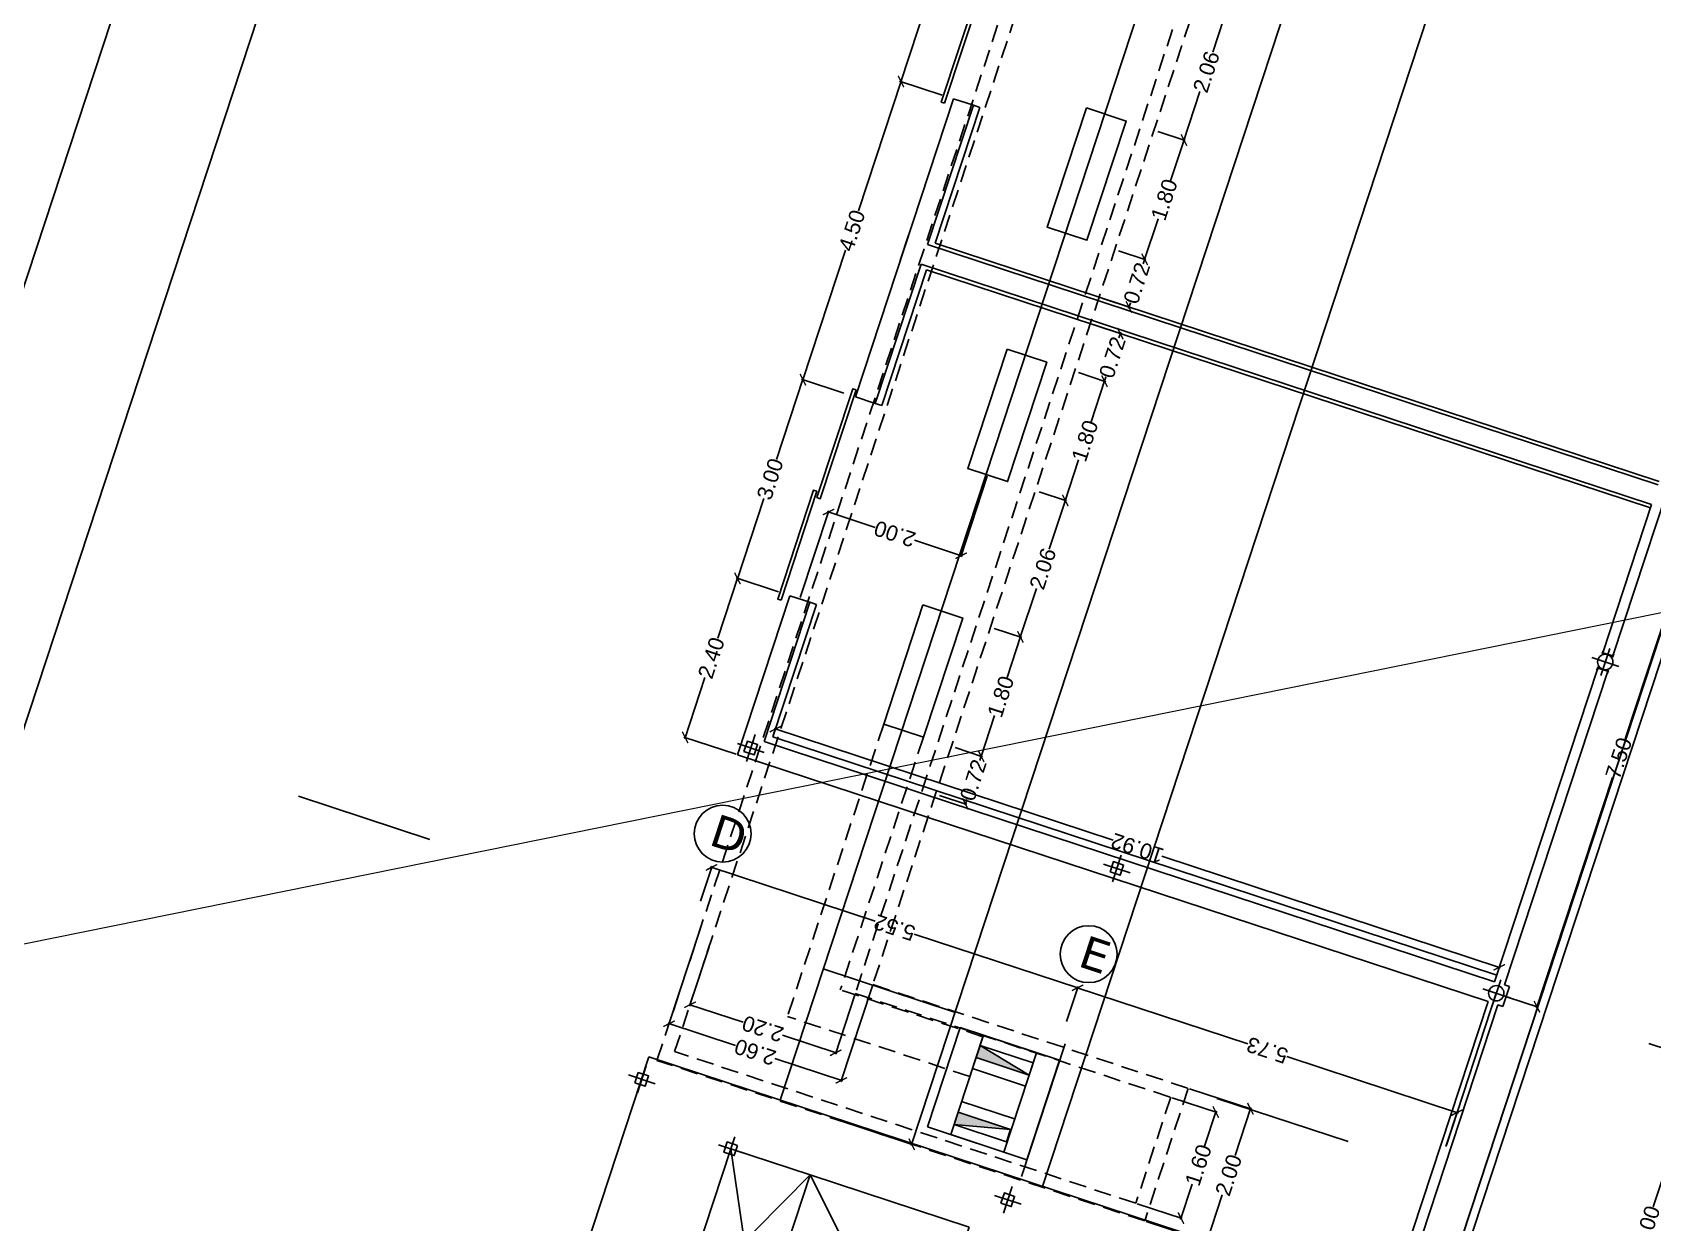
# Model space of a CAD drawing. Header units: metres. Extents: x 2 to 659295185, y -28 to 1124222152.
# Drawn here: x 654516.15 to 654539.37, y 1123411.43 to 1123428.49 of the extents above; entities that cross this region are included whole.
import ezdxf

# ---------------------------------------------------------------- set-up
doc = ezdxf.new("R2010")
doc.units = ezdxf.units.M
doc.header["$MEASUREMENT"] = 0
doc.linetypes.add('DASHED2', pattern=[9.525, 6.35, -3.175])
doc.linetypes.add('HIDDEN', pattern=[0.375, 0.25, -0.125])
doc.layers.get('0').update_dxf_attribs({"linetype": 'CONTINUOUS'})
for name, color, linetype in [('000PAREDES', 2, 'CONTINUOUS'), ('Acotado', 7, 'CONTINUOUS'), ('CURVAS', 2, 'CONTINUOUS'), ('Estructura', 1, 'CONTINUOUS'), ('fosa', 134, 'DASHED2'), ('PARED', 7, 'CONTINUOUS'), ('Textura', 8, 'CONTINUOUS'), ('TEXTURA PISO', 251, 'CONTINUOUS'), ('TUBO', 1, 'CONTINUOUS'), ('Vista 1', 4, 'CONTINUOUS'), ('vista4', 6, 'CONTINUOUS')]:
    doc.layers.add(name, color=color, linetype=linetype)
doc.layers.add('acera', color=32, linetype='CONTINUOUS', lineweight=20)
doc.styles.add('FORMAT', font='swissl.ttf')
doc.styles.get("Standard").update_dxf_attribs({"font": 'tahoma.ttf'})
doc.dimstyles.new('1-100', dxfattribs={"dimtxt": 0.22, "dimasz": 0.13, "dimexe": 0.02, "dimexo": 0.02, "dimgap": 0.022, "dimtad": 0, "dimzin": 1, "dimdsep": 46, "dimtxsty": 'FORMAT', "dimblk": 'ARCHTICK', "dimcen": 0.02, "dimdle": 0.02, "dimazin": 0, "dimtfac": 1, "dimtofl": 0, "dimtmove": 2, "dimatfit": 3, "dimldrblk": 'ARCHTICK', "dimfxl": 1, "dimtolj": 1, "dimtzin": 1, "dimarcsym": 0})

# ---------------------------------------------------------------- blocks, each defined once
blk = doc.blocks.new('_ArchTick')
at = {"color": 0, "linetype": 'ByBlock', "const_width": 0.15}
blk.add_lwpolyline([(-0.5, -0.5), (0.5, 0.5)], dxfattribs=at)
blk = doc.blocks.new('*D2271')
at = {"layer": 'Acotado', "color": 0, "lineweight": -2, "transparency": 16777216}
for p, q in [((667567.363, 1123478.25), (667567.363, 1123477.435)), ((667572.363, 1123478.25), (667572.363, 1123477.435)), ((667567.343, 1123477.455), (667569.567, 1123477.455)), ((667572.383, 1123477.455), (667570.158, 1123477.455))]:
    blk.add_line(p, q, dxfattribs=at)
at = {"layer": 'Acotado', "color": 0, "lineweight": -2, "transparency": 16777216, "xscale": 0.13, "yscale": 0.13, "zscale": 0.13, "rotation": 180}
blk.add_blockref('_ArchTick', (667567.363, 1123477.455), dxfattribs=at)
at = {"layer": 'Acotado', "color": 0, "lineweight": -2, "transparency": 16777216, "xscale": 0.13, "yscale": 0.13, "zscale": 0.13}
blk.add_blockref('_ArchTick', (667572.363, 1123477.455), dxfattribs=at)
at = {"layer": 'Acotado', "color": 0, "transparency": 16777216, "insert": (667569.863, 1123477.455), "char_height": 0.22, "attachment_point": 5, "style": 'FORMAT'}
blk.add_mtext('\\A1;5.00', dxfattribs=at)
blk = doc.blocks.new('*D2272')
at = {"layer": 'Acotado', "color": 0, "lineweight": -2, "transparency": 16777216}
for p, q in [((667572.363, 1123478.25), (667572.363, 1123477.435)), ((667577.363, 1123478.25), (667577.363, 1123477.435)), ((667572.343, 1123477.455), (667574.567, 1123477.455)), ((667577.383, 1123477.455), (667575.158, 1123477.455))]:
    blk.add_line(p, q, dxfattribs=at)
at = {"layer": 'Acotado', "color": 0, "lineweight": -2, "transparency": 16777216, "xscale": 0.13, "yscale": 0.13, "zscale": 0.13, "rotation": 180}
blk.add_blockref('_ArchTick', (667572.363, 1123477.455), dxfattribs=at)
at = {"layer": 'Acotado', "color": 0, "lineweight": -2, "transparency": 16777216, "xscale": 0.13, "yscale": 0.13, "zscale": 0.13}
blk.add_blockref('_ArchTick', (667577.363, 1123477.455), dxfattribs=at)
at = {"layer": 'Acotado', "color": 0, "transparency": 16777216, "insert": (667574.863, 1123477.455), "char_height": 0.22, "attachment_point": 5, "style": 'FORMAT'}
blk.add_mtext('\\A1;5.00', dxfattribs=at)
blk = doc.blocks.new('eco 220x220')
at = {"color": 8}
for p, q in [((-0.202, 0), (0.202, 0)), ((0, 0.202), (0, -0.202))]:
    blk.add_line(p, q, dxfattribs=at)
blk.add_circle((0, 0), 0.11)
blk = doc.blocks.new('Col 155x155')
at = {"color": 8}
for p, q in [((0.202, 0), (-0.202, 0)), ((0, -0.202), (0, 0.202))]:
    blk.add_line(p, q, dxfattribs=at)
blk.add_lwpolyline([(-0.078, -0.078), (0.077, -0.078), (0.077, 0.077), (-0.078, 0.077)], close=True)
blk = doc.blocks.new('*D2283')
at = {"layer": 'Acotado', "color": 0, "lineweight": -2, "transparency": 16777216}
for p, q in [((667570.052, 1123486.276), (667570.582, 1123486.276)), ((667570.562, 1123486.296), (667570.562, 1123483.707)), ((667570.562, 1123480.53), (667570.562, 1123483.119)), ((667570.052, 1123480.55), (667570.582, 1123480.55))]:
    blk.add_line(p, q, dxfattribs=at)
at = {"layer": 'Acotado', "color": 0, "lineweight": -2, "transparency": 16777216, "xscale": 0.13, "yscale": 0.13, "zscale": 0.13}
for p, rotation in [((667570.562, 1123486.276), 90), ((667570.562, 1123480.55), 270)]:
    blk.add_blockref('_ArchTick', p, dxfattribs=dict(at, rotation=rotation))
at = {"layer": 'Acotado', "color": 0, "transparency": 16777216, "insert": (667570.562, 1123483.413), "char_height": 0.22, "attachment_point": 5, "rotation": 90, "style": 'FORMAT'}
blk.add_mtext('\\A1;5.73', dxfattribs=at)
blk = doc.blocks.new('*D2284')
at = {"layer": 'Acotado', "color": 0, "lineweight": -2, "transparency": 16777216}
for p, q in [((667570.052, 1123491.8), (667570.582, 1123491.8)), ((667570.562, 1123491.82), (667570.562, 1123489.332)), ((667570.562, 1123486.256), (667570.562, 1123488.743)), ((667570.052, 1123486.276), (667570.582, 1123486.276))]:
    blk.add_line(p, q, dxfattribs=at)
at = {"layer": 'Acotado', "color": 0, "lineweight": -2, "transparency": 16777216, "xscale": 0.13, "yscale": 0.13, "zscale": 0.13}
for p, rotation in [((667570.562, 1123491.8), 90), ((667570.562, 1123486.276), 270)]:
    blk.add_blockref('_ArchTick', p, dxfattribs=dict(at, rotation=rotation))
at = {"layer": 'Acotado', "color": 0, "transparency": 16777216, "insert": (667570.562, 1123489.038), "char_height": 0.22, "attachment_point": 5, "rotation": 90, "style": 'FORMAT'}
blk.add_mtext('\\A1;5.52', dxfattribs=at)
blk = doc.blocks.new('*D2289')
at = {"layer": 'Acotado', "color": 0, "lineweight": -2, "transparency": 16777216}
for p, q in [((667582.093, 1123492.742), (667583.317, 1123492.742)), ((667582.113, 1123492.122), (667582.113, 1123492.762)), ((667585.133, 1123492.742), (667583.909, 1123492.742)), ((667585.113, 1123492.122), (667585.113, 1123492.762))]:
    blk.add_line(p, q, dxfattribs=at)
at = {"layer": 'Acotado', "color": 0, "lineweight": -2, "transparency": 16777216, "xscale": 0.13, "yscale": 0.13, "zscale": 0.13, "rotation": 180}
blk.add_blockref('_ArchTick', (667582.113, 1123492.742), dxfattribs=at)
at = {"layer": 'Acotado', "color": 0, "lineweight": -2, "transparency": 16777216, "xscale": 0.13, "yscale": 0.13, "zscale": 0.13}
blk.add_blockref('_ArchTick', (667585.113, 1123492.742), dxfattribs=at)
at = {"layer": 'Acotado', "color": 0, "transparency": 16777216, "insert": (667583.613, 1123492.742), "char_height": 0.22, "attachment_point": 5, "style": 'FORMAT'}
blk.add_mtext('\\A1;3.00', dxfattribs=at)
blk = doc.blocks.new('*D2290')
at = {"layer": 'Acotado', "color": 0, "lineweight": -2, "transparency": 16777216}
for p, q in [((667577.593, 1123492.742), (667579.567, 1123492.742)), ((667577.613, 1123492.122), (667577.613, 1123492.762)), ((667582.133, 1123492.742), (667580.159, 1123492.742)), ((667582.113, 1123492.122), (667582.113, 1123492.762))]:
    blk.add_line(p, q, dxfattribs=at)
at = {"layer": 'Acotado', "color": 0, "lineweight": -2, "transparency": 16777216, "xscale": 0.13, "yscale": 0.13, "zscale": 0.13, "rotation": 180}
blk.add_blockref('_ArchTick', (667577.613, 1123492.742), dxfattribs=at)
at = {"layer": 'Acotado', "color": 0, "lineweight": -2, "transparency": 16777216, "xscale": 0.13, "yscale": 0.13, "zscale": 0.13}
blk.add_blockref('_ArchTick', (667582.113, 1123492.742), dxfattribs=at)
at = {"layer": 'Acotado', "color": 0, "transparency": 16777216, "insert": (667579.863, 1123492.742), "char_height": 0.22, "attachment_point": 5, "style": 'FORMAT'}
blk.add_mtext('\\A1;4.50', dxfattribs=at)
blk = doc.blocks.new('*D2291')
at = {"layer": 'Acotado', "color": 0, "lineweight": -2, "transparency": 16777216}
for p, q in [((667574.593, 1123492.742), (667575.817, 1123492.742)), ((667574.613, 1123492.122), (667574.613, 1123492.762)), ((667577.633, 1123492.742), (667576.409, 1123492.742)), ((667577.613, 1123492.122), (667577.613, 1123492.762))]:
    blk.add_line(p, q, dxfattribs=at)
at = {"layer": 'Acotado', "color": 0, "lineweight": -2, "transparency": 16777216, "xscale": 0.13, "yscale": 0.13, "zscale": 0.13, "rotation": 180}
blk.add_blockref('_ArchTick', (667574.613, 1123492.742), dxfattribs=at)
at = {"layer": 'Acotado', "color": 0, "lineweight": -2, "transparency": 16777216, "xscale": 0.13, "yscale": 0.13, "zscale": 0.13}
blk.add_blockref('_ArchTick', (667577.613, 1123492.742), dxfattribs=at)
at = {"layer": 'Acotado', "color": 0, "transparency": 16777216, "insert": (667576.113, 1123492.742), "char_height": 0.22, "attachment_point": 5, "style": 'FORMAT'}
blk.add_mtext('\\A1;3.00', dxfattribs=at)
blk = doc.blocks.new('*D2292')
at = {"layer": 'Acotado', "color": 0, "lineweight": -2, "transparency": 16777216}
for p, q in [((667572.193, 1123492.742), (667573.117, 1123492.742)), ((667572.213, 1123491.97), (667572.213, 1123492.762)), ((667574.633, 1123492.742), (667573.709, 1123492.742)), ((667574.613, 1123492.122), (667574.613, 1123492.762))]:
    blk.add_line(p, q, dxfattribs=at)
at = {"layer": 'Acotado', "color": 0, "lineweight": -2, "transparency": 16777216, "xscale": 0.13, "yscale": 0.13, "zscale": 0.13, "rotation": 180}
blk.add_blockref('_ArchTick', (667572.213, 1123492.742), dxfattribs=at)
at = {"layer": 'Acotado', "color": 0, "lineweight": -2, "transparency": 16777216, "xscale": 0.13, "yscale": 0.13, "zscale": 0.13}
blk.add_blockref('_ArchTick', (667574.613, 1123492.742), dxfattribs=at)
at = {"layer": 'Acotado', "color": 0, "transparency": 16777216, "insert": (667573.413, 1123492.742), "char_height": 0.22, "attachment_point": 5, "style": 'FORMAT'}
blk.add_mtext('\\A1;2.40', dxfattribs=at)
blk = doc.blocks.new('*D2293')
at = {"layer": 'Acotado', "color": 0, "lineweight": -2, "transparency": 16777216}
for p, q in [((667574.633, 1123491.8), (667575.945, 1123491.8)), ((667575.925, 1123491.82), (667575.925, 1123491.095)), ((667575.925, 1123489.778), (667575.925, 1123490.503)), ((667577.123, 1123489.798), (667575.905, 1123489.798))]:
    blk.add_line(p, q, dxfattribs=at)
at = {"layer": 'Acotado', "color": 0, "lineweight": -2, "transparency": 16777216, "xscale": 0.13, "yscale": 0.13, "zscale": 0.13}
for p, rotation in [((667575.925, 1123491.8), 90), ((667575.925, 1123489.798), 270)]:
    blk.add_blockref('_ArchTick', p, dxfattribs=dict(at, rotation=rotation))
at = {"layer": 'Acotado', "color": 0, "transparency": 16777216, "insert": (667575.925, 1123490.799), "char_height": 0.22, "attachment_point": 5, "rotation": 90, "style": 'FORMAT'}
blk.add_mtext('\\A1;2.00', dxfattribs=at)
blk = doc.blocks.new('*D2294')
at = {"layer": 'Acotado', "color": 0, "lineweight": -2, "transparency": 16777216}
for p, q in [((667607.113, 1123489.278), (667607.113, 1123487.813)), ((667567.688, 1123489.06), (667567.688, 1123487.813)), ((667567.668, 1123487.833), (667607.133, 1123487.833))]:
    blk.add_line(p, q, dxfattribs=at)
at = {"layer": 'Acotado', "color": 0, "lineweight": -2, "transparency": 16777216, "xscale": 0.13, "yscale": 0.13, "zscale": 0.13, "rotation": 180}
blk.add_blockref('_ArchTick', (667567.688, 1123487.833), dxfattribs=at)
at = {"layer": 'Acotado', "color": 0, "lineweight": -2, "transparency": 16777216, "xscale": 0.13, "yscale": 0.13, "zscale": 0.13}
blk.add_blockref('_ArchTick', (667607.113, 1123487.833), dxfattribs=at)
at = {"layer": 'Acotado', "color": 0, "transparency": 16777216, "insert": (667588.206, 1123488.054), "char_height": 0.22, "attachment_point": 5, "style": 'FORMAT'}
blk.add_mtext('\\A1;39.42', dxfattribs=at)
blk = doc.blocks.new('*D2296')
at = {"layer": 'Acotado', "color": 0, "lineweight": -2, "transparency": 16777216}
for p, q in [((667572.363, 1123480.38), (667572.363, 1123479.916)), ((667579.863, 1123480.38), (667579.863, 1123479.916)), ((667572.343, 1123479.936), (667575.821, 1123479.936)), ((667579.883, 1123479.936), (667576.405, 1123479.936))]:
    blk.add_line(p, q, dxfattribs=at)
at = {"layer": 'Acotado', "color": 0, "lineweight": -2, "transparency": 16777216, "xscale": 0.13, "yscale": 0.13, "zscale": 0.13, "rotation": 180}
blk.add_blockref('_ArchTick', (667572.363, 1123479.936), dxfattribs=at)
at = {"layer": 'Acotado', "color": 0, "lineweight": -2, "transparency": 16777216, "xscale": 0.13, "yscale": 0.13, "zscale": 0.13}
blk.add_blockref('_ArchTick', (667579.863, 1123479.936), dxfattribs=at)
at = {"layer": 'Acotado', "color": 0, "transparency": 16777216, "insert": (667576.113, 1123479.936), "char_height": 0.22, "attachment_point": 5, "style": 'FORMAT'}
blk.add_mtext('\\A1;7.50', dxfattribs=at)
blk = doc.blocks.new('155x155')
at = {"color": 8}
for p, q in [((-0.183, 0), (0.183, 0)), ((0, 0.183), (0, -0.183))]:
    blk.add_line(p, q, dxfattribs=at)
blk.add_lwpolyline([(-0.078, -0.078), (0.077, -0.078), (0.077, 0.077), (-0.078, 0.077)], close=True)
blk = doc.blocks.new('detalle metalico')
at = {"layer": 'Estructura'}
for points in [[(665221.743, 1123542.564), (665221.743, 1123542.598), (665221.709, 1123542.598), (665221.709, 1123542.604), (665221.749, 1123542.604), (665221.749, 1123542.564), (665221.743, 1123542.564)], [(665221.743, 1123542.482), (665221.743, 1123542.448), (665221.709, 1123542.448), (665221.709, 1123542.442), (665221.749, 1123542.442), (665221.749, 1123542.482), (665221.743, 1123542.482)]]:
    blk.add_lwpolyline(points, dxfattribs=at)
blk.add_lwpolyline([(665221.743, 1123542.448), (665221.737, 1123542.448), (665221.737, 1123542.598), (665221.743, 1123542.598)], close=True, dxfattribs=at)
blk = doc.blocks.new('*D2314')
at = {"layer": 'Acotado', "color": 0, "lineweight": -2, "transparency": 16777216}
for p, q in [((667567.688, 1123484.298), (667567.688, 1123483.36)), ((667569.688, 1123484.298), (667569.688, 1123483.36)), ((667567.668, 1123483.38), (667568.392, 1123483.38)), ((667569.708, 1123483.38), (667568.984, 1123483.38))]:
    blk.add_line(p, q, dxfattribs=at)
at = {"layer": 'Acotado', "color": 0, "lineweight": -2, "transparency": 16777216, "xscale": 0.13, "yscale": 0.13, "zscale": 0.13, "rotation": 180}
blk.add_blockref('_ArchTick', (667567.688, 1123483.38), dxfattribs=at)
at = {"layer": 'Acotado', "color": 0, "lineweight": -2, "transparency": 16777216, "xscale": 0.13, "yscale": 0.13, "zscale": 0.13}
blk.add_blockref('_ArchTick', (667569.688, 1123483.38), dxfattribs=at)
at = {"layer": 'Acotado', "color": 0, "transparency": 16777216, "insert": (667568.688, 1123483.38), "char_height": 0.22, "attachment_point": 5, "style": 'FORMAT'}
blk.add_mtext('\\A1;2.00', dxfattribs=at)
blk = doc.blocks.new('*D2315')
at = {"layer": 'Acotado', "color": 0, "lineweight": -2, "transparency": 16777216}
for p, q in [((667567.888, 1123484.498), (667567.888, 1123483.817)), ((667569.488, 1123484.498), (667569.488, 1123483.817)), ((667567.868, 1123483.837), (667568.401, 1123483.837)), ((667569.508, 1123483.837), (667568.975, 1123483.837))]:
    blk.add_line(p, q, dxfattribs=at)
at = {"layer": 'Acotado', "color": 0, "lineweight": -2, "transparency": 16777216, "xscale": 0.13, "yscale": 0.13, "zscale": 0.13, "rotation": 180}
blk.add_blockref('_ArchTick', (667567.888, 1123483.837), dxfattribs=at)
at = {"layer": 'Acotado', "color": 0, "lineweight": -2, "transparency": 16777216, "xscale": 0.13, "yscale": 0.13, "zscale": 0.13}
blk.add_blockref('_ArchTick', (667569.488, 1123483.837), dxfattribs=at)
at = {"layer": 'Acotado', "color": 0, "transparency": 16777216, "insert": (667568.688, 1123483.837), "char_height": 0.22, "attachment_point": 5, "style": 'FORMAT'}
blk.add_mtext('\\A1;1.60', dxfattribs=at)
blk = doc.blocks.new('*D2316')
at = {"layer": 'Acotado', "color": 0, "lineweight": -2, "transparency": 16777216}
for p, q in [((667569.468, 1123491.478), (667568.574, 1123491.478)), ((667568.594, 1123491.498), (667568.594, 1123490.674)), ((667568.594, 1123489.258), (667568.594, 1123490.081)), ((667569.468, 1123489.278), (667568.574, 1123489.278))]:
    blk.add_line(p, q, dxfattribs=at)
at = {"layer": 'Acotado', "color": 0, "lineweight": -2, "transparency": 16777216, "xscale": 0.13, "yscale": 0.13, "zscale": 0.13}
for p, rotation in [((667568.594, 1123491.478), 90), ((667568.594, 1123489.278), 270)]:
    blk.add_blockref('_ArchTick', p, dxfattribs=dict(at, rotation=rotation))
at = {"layer": 'Acotado', "color": 0, "transparency": 16777216, "insert": (667568.594, 1123490.378), "char_height": 0.22, "attachment_point": 5, "rotation": 90, "style": 'FORMAT'}
blk.add_mtext('\\A1;2.20', dxfattribs=at)
blk = doc.blocks.new('*D2317')
at = {"layer": 'Acotado', "color": 0, "lineweight": -2, "transparency": 16777216}
for p, q in [((667569.668, 1123491.678), (667568.222, 1123491.678)), ((667568.242, 1123491.698), (667568.242, 1123490.674)), ((667568.242, 1123489.058), (667568.242, 1123490.081)), ((667569.668, 1123489.078), (667568.222, 1123489.078))]:
    blk.add_line(p, q, dxfattribs=at)
at = {"layer": 'Acotado', "color": 0, "lineweight": -2, "transparency": 16777216, "xscale": 0.13, "yscale": 0.13, "zscale": 0.13}
for p, rotation in [((667568.242, 1123491.678), 90), ((667568.242, 1123489.078), 270)]:
    blk.add_blockref('_ArchTick', p, dxfattribs=dict(at, rotation=rotation))
at = {"layer": 'Acotado', "color": 0, "transparency": 16777216, "insert": (667568.242, 1123490.378), "char_height": 0.22, "attachment_point": 5, "rotation": 90, "style": 'FORMAT'}
blk.add_mtext('\\A1;2.60', dxfattribs=at)
blk = doc.blocks.new('*D2324')
at = {"layer": 'Acotado', "color": 0, "lineweight": -2, "transparency": 16777216}
for p, q in [((667582.583, 1123489.021), (667582.583, 1123488.607)), ((667584.643, 1123489.021), (667584.643, 1123488.607)), ((667582.563, 1123488.627), (667583.317, 1123488.627)), ((667584.663, 1123488.627), (667583.909, 1123488.627))]:
    blk.add_line(p, q, dxfattribs=at)
at = {"layer": 'Acotado', "color": 0, "lineweight": -2, "transparency": 16777216, "xscale": 0.13, "yscale": 0.13, "zscale": 0.13, "rotation": 180}
blk.add_blockref('_ArchTick', (667582.583, 1123488.627), dxfattribs=at)
at = {"layer": 'Acotado', "color": 0, "lineweight": -2, "transparency": 16777216, "xscale": 0.13, "yscale": 0.13, "zscale": 0.13}
blk.add_blockref('_ArchTick', (667584.643, 1123488.627), dxfattribs=at)
at = {"layer": 'Acotado', "color": 0, "transparency": 16777216, "insert": (667583.613, 1123488.627), "char_height": 0.22, "attachment_point": 5, "style": 'FORMAT'}
blk.add_mtext('\\A1;2.06', dxfattribs=at)
blk = doc.blocks.new('*D2327')
at = {"layer": 'Acotado', "color": 0, "lineweight": -2, "transparency": 16777216}
for p, q in [((667580.783, 1123489.021), (667580.783, 1123488.607)), ((667582.583, 1123489.021), (667582.583, 1123488.607)), ((667580.763, 1123488.627), (667581.396, 1123488.627)), ((667582.603, 1123488.627), (667581.97, 1123488.627))]:
    blk.add_line(p, q, dxfattribs=at)
at = {"layer": 'Acotado', "color": 0, "lineweight": -2, "transparency": 16777216, "xscale": 0.13, "yscale": 0.13, "zscale": 0.13, "rotation": 180}
blk.add_blockref('_ArchTick', (667580.783, 1123488.627), dxfattribs=at)
at = {"layer": 'Acotado', "color": 0, "lineweight": -2, "transparency": 16777216, "xscale": 0.13, "yscale": 0.13, "zscale": 0.13}
blk.add_blockref('_ArchTick', (667582.583, 1123488.627), dxfattribs=at)
at = {"layer": 'Acotado', "color": 0, "transparency": 16777216, "insert": (667581.683, 1123488.627), "char_height": 0.22, "attachment_point": 5, "style": 'FORMAT'}
blk.add_mtext('\\A1;1.80', dxfattribs=at)
blk = doc.blocks.new('*D2328')
at = {"layer": 'Acotado', "color": 0, "lineweight": -2, "transparency": 16777216}
for p, q in [((667580.063, 1123489.021), (667580.063, 1123488.607)), ((667580.783, 1123489.021), (667580.783, 1123488.607)), ((667580.043, 1123488.627), (667580.128, 1123488.627)), ((667580.803, 1123488.627), (667580.717, 1123488.627))]:
    blk.add_line(p, q, dxfattribs=at)
at = {"layer": 'Acotado', "color": 0, "lineweight": -2, "transparency": 16777216, "xscale": 0.13, "yscale": 0.13, "zscale": 0.13, "rotation": 180}
blk.add_blockref('_ArchTick', (667580.063, 1123488.627), dxfattribs=at)
at = {"layer": 'Acotado', "color": 0, "lineweight": -2, "transparency": 16777216, "xscale": 0.13, "yscale": 0.13, "zscale": 0.13}
blk.add_blockref('_ArchTick', (667580.783, 1123488.627), dxfattribs=at)
at = {"layer": 'Acotado', "color": 0, "transparency": 16777216, "insert": (667580.423, 1123488.627), "char_height": 0.22, "attachment_point": 5, "style": 'FORMAT'}
blk.add_mtext('\\A1;0.72', dxfattribs=at)
blk = doc.blocks.new('*D2334')
at = {"layer": 'Acotado', "color": 0, "lineweight": -2, "transparency": 16777216}
for p, q in [((667575.083, 1123489.021), (667575.083, 1123488.607)), ((667577.143, 1123489.021), (667577.143, 1123488.607)), ((667575.063, 1123488.627), (667575.817, 1123488.627)), ((667577.163, 1123488.627), (667576.409, 1123488.627))]:
    blk.add_line(p, q, dxfattribs=at)
at = {"layer": 'Acotado', "color": 0, "lineweight": -2, "transparency": 16777216, "xscale": 0.13, "yscale": 0.13, "zscale": 0.13, "rotation": 180}
blk.add_blockref('_ArchTick', (667575.083, 1123488.627), dxfattribs=at)
at = {"layer": 'Acotado', "color": 0, "lineweight": -2, "transparency": 16777216, "xscale": 0.13, "yscale": 0.13, "zscale": 0.13}
blk.add_blockref('_ArchTick', (667577.143, 1123488.627), dxfattribs=at)
at = {"layer": 'Acotado', "color": 0, "transparency": 16777216, "insert": (667576.113, 1123488.627), "char_height": 0.22, "attachment_point": 5, "style": 'FORMAT'}
blk.add_mtext('\\A1;2.06', dxfattribs=at)
blk = doc.blocks.new('*D2335')
at = {"layer": 'Acotado', "color": 0, "lineweight": -2, "transparency": 16777216}
for p, q in [((667577.143, 1123489.021), (667577.143, 1123488.607)), ((667578.943, 1123489.021), (667578.943, 1123488.607)), ((667577.123, 1123488.627), (667577.756, 1123488.627)), ((667578.963, 1123488.627), (667578.33, 1123488.627))]:
    blk.add_line(p, q, dxfattribs=at)
at = {"layer": 'Acotado', "color": 0, "lineweight": -2, "transparency": 16777216, "xscale": 0.13, "yscale": 0.13, "zscale": 0.13, "rotation": 180}
blk.add_blockref('_ArchTick', (667577.143, 1123488.627), dxfattribs=at)
at = {"layer": 'Acotado', "color": 0, "lineweight": -2, "transparency": 16777216, "xscale": 0.13, "yscale": 0.13, "zscale": 0.13}
blk.add_blockref('_ArchTick', (667578.943, 1123488.627), dxfattribs=at)
at = {"layer": 'Acotado', "color": 0, "transparency": 16777216, "insert": (667578.043, 1123488.627), "char_height": 0.22, "attachment_point": 5, "style": 'FORMAT'}
blk.add_mtext('\\A1;1.80', dxfattribs=at)
blk = doc.blocks.new('*D2336')
at = {"layer": 'Acotado', "color": 0, "lineweight": -2, "transparency": 16777216}
for p, q in [((667578.943, 1123489.021), (667578.943, 1123488.607)), ((667579.663, 1123489.021), (667579.663, 1123488.607)), ((667578.923, 1123488.627), (667579.008, 1123488.627)), ((667579.683, 1123488.627), (667579.597, 1123488.627))]:
    blk.add_line(p, q, dxfattribs=at)
at = {"layer": 'Acotado', "color": 0, "lineweight": -2, "transparency": 16777216, "xscale": 0.13, "yscale": 0.13, "zscale": 0.13, "rotation": 180}
blk.add_blockref('_ArchTick', (667578.943, 1123488.627), dxfattribs=at)
at = {"layer": 'Acotado', "color": 0, "lineweight": -2, "transparency": 16777216, "xscale": 0.13, "yscale": 0.13, "zscale": 0.13}
blk.add_blockref('_ArchTick', (667579.663, 1123488.627), dxfattribs=at)
at = {"layer": 'Acotado', "color": 0, "transparency": 16777216, "insert": (667579.303, 1123488.627), "char_height": 0.22, "attachment_point": 5, "style": 'FORMAT'}
blk.add_mtext('\\A1;0.72', dxfattribs=at)
blk = doc.blocks.new('*D2337')
at = {"layer": 'Acotado', "color": 0, "lineweight": -2, "transparency": 16777216}
for p, q in [((667573.283, 1123489.021), (667573.283, 1123488.607)), ((667575.083, 1123489.021), (667575.083, 1123488.607)), ((667573.263, 1123488.627), (667573.896, 1123488.627)), ((667575.103, 1123488.627), (667574.47, 1123488.627))]:
    blk.add_line(p, q, dxfattribs=at)
at = {"layer": 'Acotado', "color": 0, "lineweight": -2, "transparency": 16777216, "xscale": 0.13, "yscale": 0.13, "zscale": 0.13, "rotation": 180}
blk.add_blockref('_ArchTick', (667573.283, 1123488.627), dxfattribs=at)
at = {"layer": 'Acotado', "color": 0, "lineweight": -2, "transparency": 16777216, "xscale": 0.13, "yscale": 0.13, "zscale": 0.13}
blk.add_blockref('_ArchTick', (667575.083, 1123488.627), dxfattribs=at)
at = {"layer": 'Acotado', "color": 0, "transparency": 16777216, "insert": (667574.183, 1123488.627), "char_height": 0.22, "attachment_point": 5, "style": 'FORMAT'}
blk.add_mtext('\\A1;1.80', dxfattribs=at)
blk = doc.blocks.new('*D2338')
at = {"layer": 'Acotado', "color": 0, "lineweight": -2, "transparency": 16777216}
for p, q in [((667572.563, 1123489.021), (667572.563, 1123488.607)), ((667573.283, 1123489.021), (667573.283, 1123488.607)), ((667572.543, 1123488.627), (667572.628, 1123488.627)), ((667573.303, 1123488.627), (667573.217, 1123488.627))]:
    blk.add_line(p, q, dxfattribs=at)
at = {"layer": 'Acotado', "color": 0, "lineweight": -2, "transparency": 16777216, "xscale": 0.13, "yscale": 0.13, "zscale": 0.13, "rotation": 180}
blk.add_blockref('_ArchTick', (667572.563, 1123488.627), dxfattribs=at)
at = {"layer": 'Acotado', "color": 0, "lineweight": -2, "transparency": 16777216, "xscale": 0.13, "yscale": 0.13, "zscale": 0.13}
blk.add_blockref('_ArchTick', (667573.283, 1123488.627), dxfattribs=at)
at = {"layer": 'Acotado', "color": 0, "transparency": 16777216, "insert": (667572.923, 1123488.627), "char_height": 0.22, "attachment_point": 5, "style": 'FORMAT'}
blk.add_mtext('\\A1;0.72', dxfattribs=at)
blk = doc.blocks.new('*D2340')
at = {"layer": 'Acotado', "color": 0, "lineweight": -2, "transparency": 16777216}
for p, q in [((667572.633, 1123491.55), (667572.751, 1123491.55)), ((667572.731, 1123491.57), (667572.731, 1123486.455)), ((667572.731, 1123480.605), (667572.731, 1123485.72)), ((667572.633, 1123480.625), (667572.751, 1123480.625))]:
    blk.add_line(p, q, dxfattribs=at)
at = {"layer": 'Acotado', "color": 0, "lineweight": -2, "transparency": 16777216, "xscale": 0.13, "yscale": 0.13, "zscale": 0.13}
for p, rotation in [((667572.731, 1123491.55), 90), ((667572.731, 1123480.625), 270)]:
    blk.add_blockref('_ArchTick', p, dxfattribs=dict(at, rotation=rotation))
at = {"layer": 'Acotado', "color": 0, "transparency": 16777216, "insert": (667572.731, 1123486.087), "char_height": 0.22, "attachment_point": 5, "rotation": 90, "style": 'FORMAT'}
blk.add_mtext('\\A1;10.92', dxfattribs=at)
blk = doc.blocks.new('A$C562C02F1')
at = {"layer": 'TUBO'}
for points in [[(0.968, -15.706), (0.785, -15.706), (0.968, -16.498)], [(1.793, -16.506), (1.976, -15.706), (1.793, -15.706)]]:
    blk.add_hatch(color=256, dxfattribs=at).paths.add_polyline_path(points)
for points in [[(7.15, -11), (7.15, -10.95), (8.793, -10.95), (8.793, -11), (7.15, -11)], [(10.35, -11.08), (10.35, -11.03), (8.707, -11.03), (8.707, -11.08), (10.35, -11.08)], [(14.65, -11), (14.65, -10.95), (16.293, -10.95), (16.293, -11), (14.65, -11)]]:
    blk.add_lwpolyline(points)
at = {"layer": 'Acotado'}
blk.add_line((5, -22.502), (2.709, -22.502), dxfattribs=at)
for points in [[(7.72, -12.954), (7.72, -13.554), (5.92, -13.554), (5.92, -12.954)], [(11.58, -12.954), (11.58, -13.554), (9.78, -13.554), (9.78, -12.954)], [(15.22, -12.954), (15.22, -13.554), (13.42, -13.554), (13.42, -12.954)]]:
    blk.add_lwpolyline(points, close=True, dxfattribs=at)
at = {"layer": 'Acotado', "color": 1}
for centre in [(3.707, -11.252), (3.707, -16.776)]:
    blk.add_circle(centre, 0.408, dxfattribs=at)
at = {"layer": 'fosa', "linetype": 'HIDDEN'}
for p, q in [((2.125, -18.534), (0.525, -18.534)), ((2.325, -18.734), (0.325, -18.734))]:
    blk.add_line(p, q, dxfattribs=at)
for points in [[(0.325, -18.734), (0.325, -11.374), (39.75, -11.374), (39.75, -13.974), (2.325, -13.974), (2.325, -18.734)], [(0.525, -18.534), (0.525, -11.574), (39.55, -11.574), (39.55, -13.774), (2.125, -13.774), (2.125, -18.534)]]:
    blk.add_lwpolyline(points, dxfattribs=at)
at = {"layer": 'PARED'}
for p, q in [((7.25, -11.102), (4.85, -11.102)), ((4.85, -22.427), (4.85, -11.102)), ((7.25, -11.402), (7.25, -11.102)), ((14.75, -11.102), (10.25, -11.102)), ((10.25, -11.402), (10.25, -11.102)), ((12.69, -11.102), (12.31, -11.102)), ((14.75, -11.402), (14.75, -11.102)), ((7.25, -11.402), (5.15, -11.402)), ((5.15, -22.427), (5.15, -11.402)), ((12.35, -11.402), (10.25, -11.402)), ((12.35, -22.427), (12.35, -11.402)), ((14.75, -11.402), (12.65, -11.402)), ((12.65, -22.427), (12.65, -11.402)), ((2.131, -15.356), (0.631, -15.356)), ((0.631, -15.356), (0.631, -16.856)), ((2.131, -16.856), (2.131, -15.356)), ((1.131, -15.706), (1.131, -16.506)), ((1.628, -15.706), (1.628, -16.506)), ((2.379, -16.856), (0.379, -16.856)), ((0.631, -16.856), (2.131, -16.856)), ((4.85, -22.427), (0.116, -22.427)), ((9.884, -22.427), (5.15, -22.427)), ((12.35, -22.427), (10.116, -22.427)), ((4.85, -22.577), (0.116, -22.577)), ((4.85, -22.652), (4.85, -22.577)), ((5.15, -22.652), (4.85, -22.652)), ((9.884, -22.577), (5.15, -22.577)), ((5.15, -22.652), (5.15, -22.577)), ((14.884, -22.577), (10.116, -22.577))]:
    blk.add_line(p, q, dxfattribs=at)
for points in [[(-2.948, -13.974), (-2.948, -12.774), (-0.548, -12.774), (-0.548, -13.974)], [(-0.548, -16.374), (-0.548, -13.974), (-2.948, -13.974), (-2.948, -16.374)], [(0.631, -16.506), (0.631, -15.706), (2.131, -15.706), (2.131, -16.506)]]:
    blk.add_lwpolyline(points, close=True, dxfattribs=at)
at = {"layer": 'Textura'}
for p, q in [((-2.948, -13.974), (-0.548, -12.774)), ((-0.548, -13.974), (-2.948, -12.774)), ((-2.948, -16.374), (-0.548, -13.974))]:
    blk.add_line(p, q, dxfattribs=at)
at = {"layer": 'TUBO'}
for p, q in [((0.968, -16.498), (0.785, -15.706)), ((1.793, -16.506), (1.976, -15.706))]:
    blk.add_line(p, q, dxfattribs=at)
for points in [[(0.785, -15.706), (0.785, -16.498), (0.968, -16.498), (0.968, -15.706)], [(1.976, -15.706), (1.976, -16.506), (1.793, -16.506), (1.793, -15.706)]]:
    blk.add_lwpolyline(points, close=True, dxfattribs=at)
at = {"layer": 'Vista 1'}
blk.add_line((42, -23.249), (-36.51, -23.249), dxfattribs=at)
at = {"layer": 'vista4'}
for p, q in [((7.25, -11.502), (5.25, -11.502)), ((5.25, -22.427), (5.25, -11.502)), ((7.25, -11.502), (7.25, -11.402)), ((10.25, -11.502), (10.25, -11.402)), ((12.3, -11.502), (10.25, -11.502)), ((12.3, -22.427), (12.3, -11.502)), ((14.75, -11.502), (12.7, -11.502)), ((12.7, -22.427), (12.7, -11.502)), ((14.75, -11.502), (14.75, -11.402)), ((2.108, -15.706), (1.508, -15.706))]:
    blk.add_line(p, q, dxfattribs=at)
at = {"layer": 'vista4', "linetype": 'HIDDEN'}
for p, q in [((5.92, -12.954), (1.508, -12.954)), ((1.508, -15.706), (1.508, -12.954)), ((5.92, -13.554), (2.108, -13.554)), ((2.108, -15.706), (2.108, -13.554))]:
    blk.add_line(p, q, dxfattribs=at)
at = {"xscale": -1, "rotation": 180}
blk.add_blockref('detalle metalico', (-665211.853, 1123520.021), dxfattribs=at)
at = {"rotation": 180}
blk.add_blockref('detalle metalico', (665231.853, 1123520.021), dxfattribs=at)
at = {"layer": 'Estructura'}
for name, p, rotation in [('Col 155x155', (0, -11.252), 270), ('Col 155x155', (5, -11.252), 270), ('155x155', (-0.548, -12.774), 89.99999999999999), ('Col 155x155', (0, -16.776), 270), ('Col 155x155', (5, -16.776), 270), ('eco 220x220', (5, -22.502), 270), ('eco 220x220', (10, -22.502), 270)]:
    blk.add_blockref(name, p, dxfattribs=dict(at, rotation=rotation))
at = {"layer": 'Acotado', "char_height": 0.46828, "width": 1.67642, "attachment_point": 1, "rotation": 270}
for s, insert in [('{\\fVerdana|b0|i0|c0|p34;D}', (3.963, -11.094)), ('{\\fVerdana|b0|i0|c0|p34;E}', (3.963, -16.664))]:
    blk.add_mtext(s, dxfattribs=dict(at, insert=insert))
at = {"layer": 'Acotado'}
for base, p1, p2, picture, middle in [((4.85, -10.309), (7.25, -10.95), (4.85, -11.102), '*D2292', (6.05, -10.309)), ((7.25, -10.309), (10.25, -10.95), (7.25, -10.95), '*D2291', (8.75, -10.309)), ((10.25, -10.309), (14.75, -10.95), (10.25, -10.95), '*D2290', (12.5, -10.309)), ((14.75, -10.309), (17.75, -10.95), (14.75, -10.95), '*D2289', (16.25, -10.309)), ((5.2, -14.425), (5.92, -14.011), (5.2, -14.011), '*D2338', (5.56, -14.425)), ((12.7, -14.425), (13.42, -14.011), (12.7, -14.011), '*D2328', (13.06, -14.425)), ((12.5, -23.116), (5, -22.652), (12.5, -22.652), '*D2296', (8.75, -23.116)), ((5, -25.597), (0, -24.782), (5, -24.782), '*D2271', (2.5, -25.597)), ((10, -25.597), (5, -24.782), (10, -24.782), '*D2272', (7.5, -25.597))]:
    dim = blk.add_linear_dim(base=base, p1=p1, p2=p2, dimstyle='1-100', dxfattribs=at)
    dim.commit()
    dim.dimension.update_dxf_attribs({"geometry": picture, "text_midpoint": middle, "insert": (-667567.363, -1123503.052)})
for base, p1, p2, angle, picture, middle, set_off in [((0.879, -11.374), (2.325, -13.974), (2.325, -11.374), 90, '*D2317', (0.879, -12.674), (-667567.363, -1123503.052)), ((3.199, -11.252), (2.669, -16.776), (2.669, -11.252), 270, '*D2284', (3.199, -14.014), (-667567.363, -1123503.052)), ((8.562, -13.254), (7.25, -11.252), (9.78, -13.254), 270, '*D2293', (8.562, -12.253), (-667567.363, -1123503.052)), ((1.231, -11.574), (2.125, -13.774), (2.125, -11.574), 90, '*D2316', (1.231, -12.674), (-667567.363, -1123503.052)), ((5.368121865, -22.426981073), (5.25, -11.501981075), (5.25, -22.426981073), 90, '*D2340', (5.368121865, -16.964481074), (-667567.3629038, -1123503.051806977)), ((5.92, -14.425), (7.72, -14.011), (5.92, -14.011), 180, '*D2337', (6.82, -14.425), (-667567.363, -1123503.052)), ((9.78, -14.425), (7.72, -14.011), (9.78, -14.011), 180, '*D2334', (8.75, -14.425), (-667567.363, -1123503.052)), ((9.78, -14.425), (11.58, -14.011), (9.78, -14.011), 180, '*D2335', (10.68, -14.425), (-667567.363, -1123503.052)), ((12.3, -14.425), (11.58, -14.011), (12.3, -14.011), 180, '*D2336', (11.94, -14.425), (-667567.363, -1123503.052)), ((13.42, -14.425), (15.22, -14.011), (13.42, -14.011), 180, '*D2327', (14.32, -14.425), (-667567.363, -1123503.052)), ((17.28, -14.425), (15.22, -14.011), (17.28, -14.011), 180, '*D2324', (16.25, -14.425), (-667567.363, -1123503.052)), ((3.199, -16.776), (2.669, -22.502), (2.669, -16.776), 270, '*D2283', (3.199, -19.639), (-667567.363, -1123503.052)), ((0.525, -19.215), (2.125, -18.534), (0.525, -18.534), 180, '*D2315', (1.325, -19.215), (-667567.363, -1123503.052)), ((0.325, -19.672), (2.325, -18.734), (0.325, -18.734), 180, '*D2314', (1.325, -19.672), (-667567.363, -1123503.052))]:
    dim = blk.add_linear_dim(base=base, p1=p1, p2=p2, angle=angle, dimstyle='1-100', dxfattribs=at)
    dim.commit()
    dim.dimension.update_dxf_attribs({"geometry": picture, "text_midpoint": middle, "insert": set_off})
dim = blk.add_linear_dim(base=(39.75, -15.218327684), p1=(0.325000003, -13.97186335), p2=(39.75, -13.753796265), dimstyle='1-100', dxfattribs=at)
dim.commit()
dim.dimension.update_dxf_attribs({"geometry": '*D2294', "text_midpoint": (20.842900662, -14.99740902), "dimtype": 128, "insert": (-667567.3629038, -1123503.051806977)})

msp = doc.modelspace()

# ---------------------------------------------------------------- linework, layer by layer
at = {"layer": '000PAREDES', "flags": 128}
msp.add_lwpolyline([(654541.8356, 1123427.0152), (654531.936, 1123396.9272)], dxfattribs=at)
at = {"layer": 'acera', "flags": 128}
msp.add_lwpolyline([(654531.936, 1123396.9272), (654544.9293, 1123436.4177)], dxfattribs=at)
at = {"layer": 'CURVAS', "lineweight": 0}
msp.add_lwpolyline([(654523, 1123230), (654349, 1123277), (654543, 1123924), (654601, 1123889), (654601, 1123826), (654687, 1123450), (654509, 1123414), (654592, 1123230), (654523, 1123230)], dxfattribs=at)
at = {"layer": 'PARED', "flags": 128}
for points in [[(654530.6256, 1123411.9469), (654543.647, 1123451.5229)], [(654530.6256, 1123411.9469), (654543.647, 1123451.5229)], [(654530.6256, 1123411.9469), (654543.647, 1123451.5229)], [(654520.0342, 1123398.7591), (654524.9841, 1123413.8031)], [(654536.2671, 1123410.0907), (654524.9841, 1123413.8031)]]:
    msp.add_lwpolyline(points, dxfattribs=at)
at = {"layer": 'TEXTURA PISO', "flags": 128}
for points in [[(654519.9613, 1123417.5398), (654521.8418, 1123416.9211)], [(654535.0053, 1123412.59), (654533.1248, 1123413.2087)]]:
    msp.add_lwpolyline(points, dxfattribs=at)
for points in [[(654537.5045, 1123413.8517), (654538.1233, 1123415.7322)], [(654527.4833, 1123415.0649), (654529.3638, 1123414.4462), (654527.4833, 1123415.0649)]]:
    msp.add_lwpolyline(points, close=True, dxfattribs=at)
at = {"layer": 'Vista 1', "flags": 128}
for points in [[(654512.9969, 1123415.6631), (654526.637, 1123457.1196)], [(654514.8774, 1123415.0444), (654528.5175, 1123456.5008)], [(654526.8646, 1123413.1844), (654539.886, 1123452.7603)], [(654526.8646, 1123413.1844), (654539.886, 1123452.7603)], [(654536.2671, 1123410.0907), (654549.2885, 1123449.6667)], [(654549.2885, 1123449.6667), (654536.2671, 1123410.0907)]]:
    msp.add_lwpolyline(points, dxfattribs=at)

# ---------------------------------------------------------------- block references
at = {"color": 5, "extrusion": (0, 0, -1), "xscale": -1, "rotation": 288.2124472151277}
msp.add_blockref('A$C562C02F1', (-654514.1933, 1123416.9989), dxfattribs=at)

doc.saveas('drawing.dxf')
